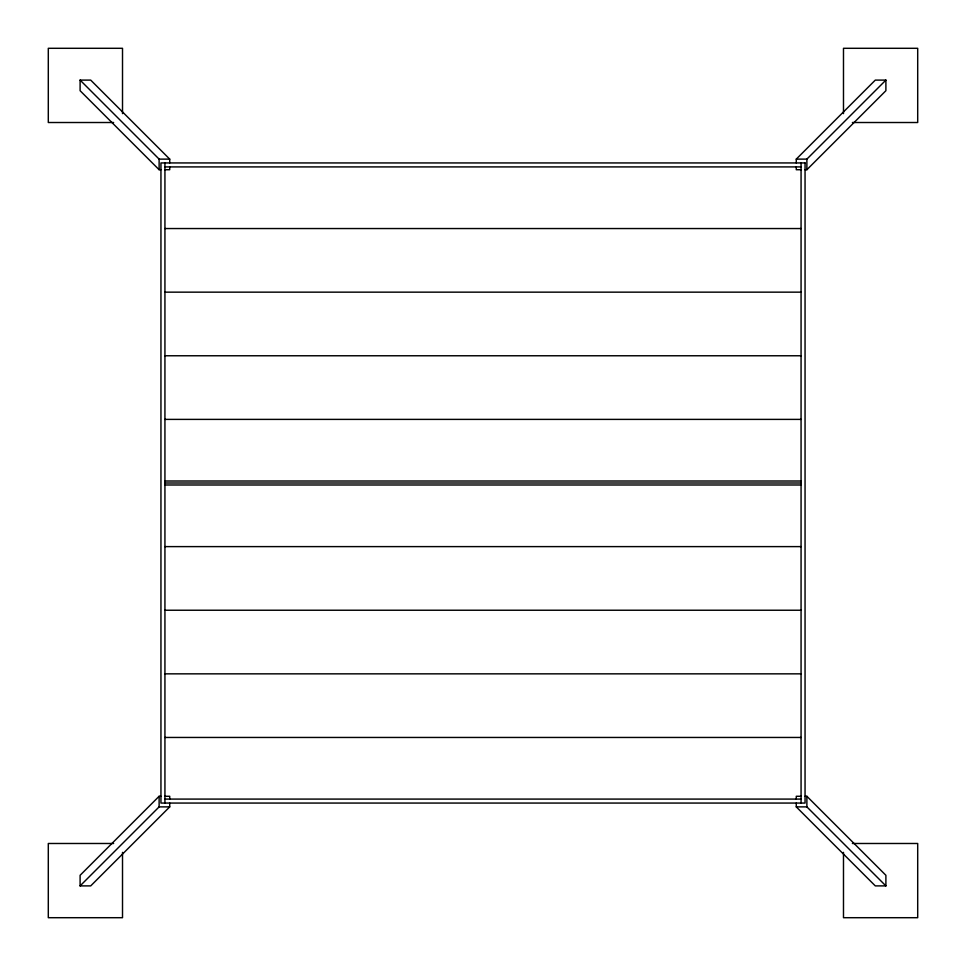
<?xml version="1.0" encoding="UTF-8"?>
<svg xmlns="http://www.w3.org/2000/svg" width="966" height="966" viewBox="0 0 966 966"><rect width="100%" height="100%" fill="white"/><g stroke="black" fill="none" stroke-linecap="round" stroke-linejoin="round"><path stroke-width="1.45" d="M160.948 796.274L159.124 796.274L80.106 875.293L80.106 885.894L90.707 885.894L169.726 806.876L169.726 803.06M796.274 162.94L796.274 159.124L875.293 80.106L885.894 80.106L885.894 90.707L806.876 169.726L805.052 169.726M80.106 885.894L159.124 806.876L159.124 796.274M796.274 159.124L806.876 159.124L885.894 80.106M160.948 169.726L159.124 169.726L80.106 90.707L80.106 80.106L90.707 80.106L169.726 159.124L169.726 162.94M113.614 122.513L48.3 122.513L48.3 48.3L122.513 48.3L122.513 113.614M852.386 122.513L917.7 122.513L917.7 48.3L843.487 48.3L843.487 113.614M80.106 80.106L159.124 159.124L169.726 159.124M164.932 166.913L801.068 166.913M164.932 169.726L169.726 169.726L169.726 166.913M801.068 169.726L796.274 169.726L796.274 166.913M164.932 228.544L801.068 228.544M164.932 292.155L801.068 292.155M164.932 355.766L801.068 355.766M164.932 419.389L801.068 419.389M164.932 481.008L801.068 481.008M164.932 483L801.068 483M164.932 484.992L801.068 484.992M164.932 546.611L801.068 546.611M164.932 610.234L801.068 610.234M164.932 673.845L801.068 673.845M164.932 737.456L801.068 737.456M164.932 796.274L169.726 796.274L169.726 799.087M801.068 796.274L796.274 796.274L796.274 799.087M805.052 796.274L806.876 796.274L885.894 875.293L885.894 885.894L875.293 885.894L796.274 806.876L796.274 803.06M164.932 799.087L801.068 799.087M159.124 806.876L169.726 806.876M796.274 806.876L806.876 806.876L885.894 885.894M113.614 843.487L48.3 843.487L48.3 917.7L122.513 917.7L122.513 852.386M852.386 843.487L917.7 843.487L917.7 917.7L843.487 917.7L843.487 852.386M806.876 159.124L806.876 169.726M806.876 796.274L806.876 806.876M801.068 162.94L801.068 803.06M164.932 162.94L164.932 803.06M159.124 159.124L159.124 169.726M805.052 162.94L160.948 162.94L160.948 803.06L805.052 803.06L805.052 162.94"/></g></svg>
